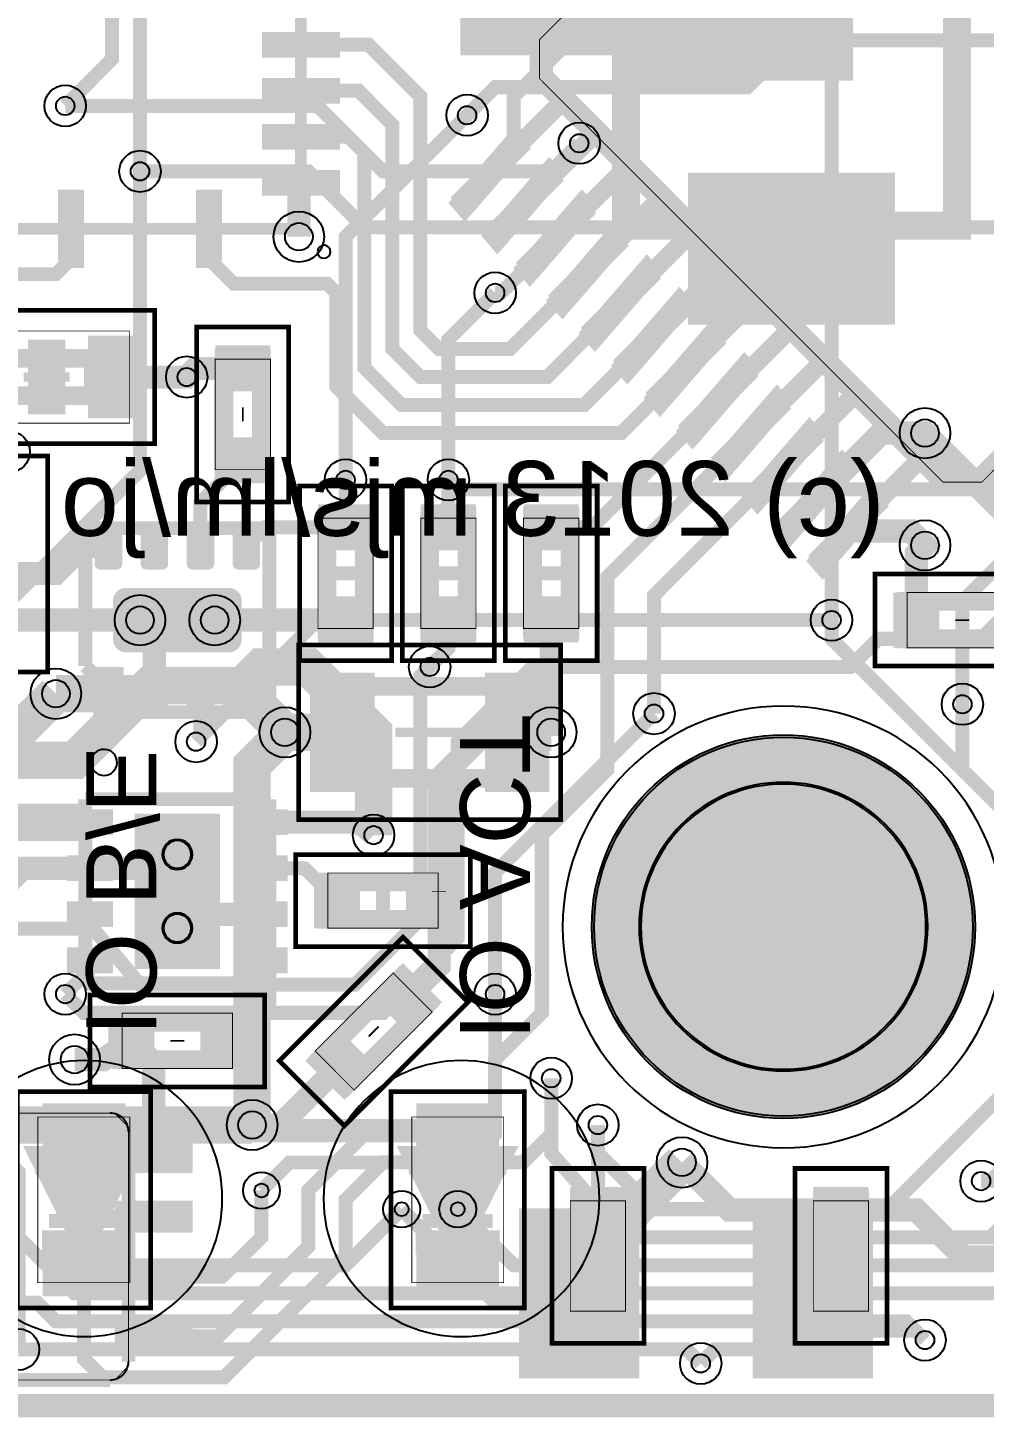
# Model space of a CAD drawing. Extents: x -347 to 2944, y -33 to 1648.
# Drawn here: x 464 to 873, y -5 to 589 of the extents above; entities that cross this region are included whole.
import ezdxf

# ---------------------------------------------------------------- set-up
doc = ezdxf.new("R2010")
doc.units = 9
for name, color, linetype, true_color in [('BoardOutline', 7, 'Continuous', 0xff00ff), ('BottomLayer', 7, 'Continuous', 0x0000ff), ('BottomPasteMaskLayer', 7, 'Continuous', 0x800000), ('BottomSilkLayer', 7, 'Continuous', 0x808000), ('BottomSolderMaskLayer', 7, 'Continuous', 0xaa00ff), ('Document', 7, 'Continuous', 0xffffff), ('Hole', 7, 'Continuous', 0x222222), ('Inner2', 7, 'Continuous', 0x008000), ('Inner3', 7, 'Continuous', 0x00ff00), ('Inner4', 7, 'Continuous', 0x000080), ('Multi-Layer', 7, 'Continuous', 0xc0c0c0), ('TopLayer', 7, 'Continuous', 0xff0000), ('TopPasteMaskLayer', 7, 'Continuous', 0x808080), ('TopSilkLayer', 7, 'Continuous', 0xffff00), ('TopSolderMaskLayer', 7, 'Continuous', 0x800080)]:
    doc.layers.add(name, color=color, linetype=linetype, true_color=true_color)
doc.styles.get("Standard").update_dxf_attribs({"font": 'arial.ttf'})

msp = doc.modelspace()

# ---------------------------------------------------------------- hatches: boundary and pattern name
at = {"layer": 'BottomLayer'}
for points in [[(720, 605.17), (720, 577.61), (649.13, 577.61), (649.13, 605.17)], [(834.16, 463.44), (747.55, 463.44), (747.55, 526.44), (834.16, 526.44)], [(470.28, 105.72), (470.28, 129.34), (505.72, 129.34), (505.72, 105.72)], [(630.28, 105.72), (630.28, 129.34), (665.72, 129.34), (665.72, 105.72)], [(675, 13), (675, 83), (725, 83), (725, 13)], [(775, 13), (775, 83), (825, 83), (825, 13)], [(470.28, 46.66), (470.28, 70.28), (505.72, 70.28), (505.72, 46.66)], [(630.28, 46.66), (630.28, 70.28), (665.72, 70.28), (665.72, 46.66)]]:
    msp.add_hatch(color=256, dxfattribs=at).paths.add_polyline_path(points)
at = {"layer": 'BottomPasteMaskLayer'}
for points in [[(834.16, 463.44), (747.55, 463.44), (747.55, 526.44), (834.16, 526.44)], [(675, 13), (675, 83), (725, 83), (725, 13)], [(775, 13), (775, 83), (825, 83), (825, 13)]]:
    msp.add_hatch(color=256, dxfattribs=at).paths.add_polyline_path(points)
at = {"layer": 'BottomSilkLayer'}
for points in [[(488, 79), (503, 97), (473, 97)], [(648, 79), (663, 97), (633, 97)]]:
    msp.add_hatch(color=256, dxfattribs=at).paths.add_polyline_path(points)
at = {"layer": 'BottomSolderMaskLayer'}
for points in [[(835.16, 462.44), (746.56, 462.44), (746.56, 527.44), (835.16, 527.44)], [(705.38, 204.85, 1), (869.42, 204.85, 1)], [(539.83, 247.57), (539.83, 223.92), (516.17, 223.92), (516.17, 247.57)], [(539.83, 216.08), (539.83, 192.43), (516.17, 192.43), (516.17, 216.08)], [(674.29, 11.6), (674.29, 84.4), (725.71, 84.4), (725.71, 11.6)], [(774.29, 11.6), (774.29, 84.4), (825.71, 84.4), (825.71, 11.6)]]:
    msp.add_hatch(color=256, dxfattribs=at).paths.add_polyline_path(points)
at = {"layer": 'Document'}
for points in [[(723.94, 665.21), (723.94, 566.79), (817.24, 566.79), (817.24, 665.21)], [(688.61, 559.3), (659.38, 530.06), (664.95, 524.5), (694.18, 553.73)], [(702.53, 545.38), (673.3, 516.15), (678.87, 510.58), (708.1, 539.81)], [(716.45, 531.46), (687.22, 502.23), (692.79, 496.66), (722.02, 525.89)], [(730.37, 517.54), (701.14, 488.31), (706.71, 482.74), (735.94, 511.97)], [(744.29, 503.62), (715.06, 474.39), (720.63, 468.82), (749.86, 498.05)], [(758.21, 489.7), (728.98, 460.47), (734.55, 454.9), (763.78, 484.13)], [(772.13, 475.78), (742.9, 446.55), (748.47, 440.98), (777.7, 470.21)], [(786.05, 461.86), (756.82, 432.63), (762.39, 427.06), (791.62, 456.29)], [(464, 424), (480, 424), (480, 456), (464, 456)], [(464.13, 428.19), (479.87, 428.19), (479.87, 451.81), (464.13, 451.81)], [(488, 428), (500, 428), (500, 452), (488, 452)], [(488, 428), (500, 428), (500, 452), (488, 452)], [(568, 440), (568, 452), (544, 452), (544, 440)], [(799.97, 447.94), (770.74, 418.71), (776.31, 413.14), (805.54, 442.37)], [(813.89, 434.02), (784.66, 404.79), (790.23, 399.22), (819.46, 428.45)], [(827.81, 420.1), (798.58, 390.87), (804.14, 385.3), (833.38, 414.53)], [(568, 396), (568, 408), (544, 408), (544, 396)], [(841.73, 406.18), (812.5, 376.95), (818.06, 371.38), (847.29, 400.61)], [(612, 372), (612, 384), (588, 384), (588, 372)], [(632, 384), (632, 372), (656, 372), (656, 384)], [(676, 384), (676, 372), (700, 372), (700, 384)], [(836, 324), (848, 324), (848, 348), (836, 348)], [(612, 328), (612, 340), (588, 340), (588, 328)], [(632, 340), (632, 328), (656, 328), (656, 340)], [(676, 340), (676, 328), (700, 328), (700, 340)], [(596.63, 264.33), (612.38, 264.33), (612.38, 311.67), (596.63, 311.67)], [(659.62, 264.33), (675.37, 264.33), (675.37, 311.67), (659.62, 311.67)], [(600, 228), (588, 228), (588, 204), (600, 204)], [(644, 228), (632, 228), (632, 204), (644, 204)], [(631.8, 162.83), (640.28, 171.31), (623.31, 188.28), (614.83, 179.8)], [(500, 144), (512, 144), (512, 168), (500, 168)], [(544, 144), (556, 144), (556, 168), (544, 168)], [(600.69, 131.72), (609.17, 140.2), (592.2, 157.17), (583.71, 148.69)], [(509.02, 111.31), (509.02, 101.46), (526.74, 101.46), (526.74, 111.31)], [(488, 70), (506, 106), (470, 106)], [(648, 70), (666, 106), (630, 106)], [(696, 92), (696, 80), (720, 80), (720, 92)], [(800, 92), (800, 80), (824, 80), (824, 92)], [(509.02, 85.72), (509.02, 75.87), (526.74, 75.87), (526.74, 85.72)], [(509.02, 60.13), (509.02, 50.28), (526.74, 50.28), (526.74, 60.13)], [(696, 48), (696, 36), (720, 36), (720, 48)], [(800, 48), (800, 36), (824, 36), (824, 48)], [(509.02, 34.54), (509.02, 24.69), (526.74, 24.69), (526.74, 34.54)]]:
    msp.add_hatch(color=256, dxfattribs=at).paths.add_polyline_path(points)
at = {"layer": 'Multi-Layer'}
for points in [[(706.38, 204.85, 1), (868.42, 204.85, 1)], [(538.83, 246.57), (538.83, 224.93), (517.17, 224.93), (517.17, 246.57)], [(538.83, 215.07), (538.83, 193.43), (517.17, 193.43), (517.17, 215.07)]]:
    msp.add_hatch(color=256, dxfattribs=at).paths.add_polyline_path(points)
at = {"layer": 'TopLayer'}
for points in [[(597.63, 587.67), (597.63, 576.64), (564.16, 576.64), (564.16, 587.67)], [(597.63, 567.98), (597.63, 556.96), (564.16, 556.96), (564.16, 567.98)], [(597.63, 548.3), (597.63, 537.27), (564.16, 537.27), (564.16, 548.3)], [(679.43, 537.86), (651.59, 510.02), (644.91, 516.7), (672.75, 544.54)], [(693.35, 523.94), (665.51, 496.1), (658.83, 502.78), (686.67, 530.62)], [(597.63, 528.61), (597.63, 517.59), (564.16, 517.59), (564.16, 528.61)], [(476.96, 520.15), (487.98, 520.15), (487.98, 486.68), (476.96, 486.68)], [(536.01, 520.15), (547.04, 520.15), (547.04, 486.68), (536.01, 486.68)], [(707.27, 510.02), (679.43, 482.18), (672.75, 488.86), (700.59, 516.7)], [(721.19, 496.1), (693.35, 468.26), (686.67, 474.94), (714.51, 502.78)], [(735.1, 482.18), (707.26, 454.34), (700.58, 461.02), (728.42, 488.86)], [(749.02, 468.26), (721.18, 440.42), (714.5, 447.1), (742.34, 474.94)], [(489.72, 457.72), (513.34, 457.72), (513.34, 422.28), (489.72, 422.28)], [(762.94, 454.34), (735.1, 426.5), (728.42, 433.18), (756.26, 461.02)], [(544.19, 433.84), (544.19, 453.53), (567.81, 453.53), (567.81, 433.84)], [(776.86, 440.43), (749.02, 412.59), (742.34, 419.27), (770.18, 447.11)], [(790.78, 426.51), (762.94, 398.67), (756.26, 405.35), (784.1, 433.19)], [(804.7, 412.59), (776.86, 384.75), (770.18, 391.43), (798.02, 419.27)], [(544.19, 394.47), (544.19, 414.16), (567.81, 414.16), (567.81, 394.47)], [(818.62, 398.67), (790.78, 370.83), (784.1, 377.51), (811.94, 405.35)], [(832.54, 384.75), (804.7, 356.91), (798.02, 363.59), (825.86, 391.43)], [(588.19, 365.84), (588.19, 385.53), (611.81, 385.53), (611.81, 365.84)], [(655.81, 385.53), (655.81, 365.84), (632.19, 365.84), (632.19, 385.53)], [(699.81, 385.53), (699.81, 365.84), (676.19, 365.84), (676.19, 385.53)], [(494.93, 357.65), (494.64, 357.67), (494.36, 357.72), (494.09, 357.81), (493.83, 357.92), (493.59, 358.07), (493.36, 358.25), (493.16, 358.45), (492.98, 358.67), (492.84, 358.92), (492.72, 359.18), (492.63, 359.45), (492.58, 359.73), (492.57, 360.02), (492.57, 374.98), (492.58, 375.26), (492.63, 375.54), (492.72, 375.81), (492.84, 376.07), (492.98, 376.32), (493.16, 376.54), (493.36, 376.74), (493.59, 376.92), (493.83, 377.07), (494.09, 377.18), (494.36, 377.27), (494.64, 377.32), (494.93, 377.34), (502.01, 377.34), (502.3, 377.32), (502.58, 377.27), (502.85, 377.18), (503.11, 377.07), (503.36, 376.92), (503.58, 376.74), (503.78, 376.54), (503.96, 376.32), (504.11, 376.07), (504.22, 375.81), (504.31, 375.54), (504.36, 375.26), (504.38, 374.98), (504.38, 360.02), (504.36, 359.73), (504.31, 359.45), (504.22, 359.18), (504.11, 358.92), (503.96, 358.67), (503.78, 358.45), (503.58, 358.25), (503.36, 358.07), (503.11, 357.92), (502.85, 357.81), (502.58, 357.72), (502.3, 357.67), (502.01, 357.65)], [(514.61, 357.65), (514.33, 357.67), (514.05, 357.72), (513.78, 357.81), (513.52, 357.92), (513.27, 358.07), (513.05, 358.25), (512.85, 358.45), (512.67, 358.67), (512.52, 358.92), (512.4, 359.18), (512.32, 359.45), (512.27, 359.73), (512.25, 360.02), (512.25, 374.98), (512.27, 375.26), (512.32, 375.54), (512.4, 375.81), (512.52, 376.07), (512.67, 376.32), (512.85, 376.54), (513.05, 376.74), (513.27, 376.92), (513.52, 377.07), (513.78, 377.18), (514.05, 377.27), (514.33, 377.32), (514.61, 377.34), (521.7, 377.34), (521.98, 377.32), (522.27, 377.27), (522.54, 377.18), (522.8, 377.07), (523.04, 376.92), (523.27, 376.74), (523.47, 376.54), (523.64, 376.32), (523.79, 376.07), (523.91, 375.81), (523.99, 375.54), (524.04, 375.26), (524.06, 374.98), (524.06, 360.02), (524.04, 359.73), (523.99, 359.45), (523.91, 359.18), (523.79, 358.92), (523.64, 358.67), (523.47, 358.45), (523.27, 358.25), (523.04, 358.07), (522.8, 357.92), (522.54, 357.81), (522.27, 357.72), (521.98, 357.67), (521.7, 357.65)], [(534.3, 357.65), (534.01, 357.67), (533.73, 357.72), (533.46, 357.81), (533.2, 357.92), (532.96, 358.07), (532.73, 358.25), (532.53, 358.45), (532.35, 358.67), (532.21, 358.92), (532.09, 359.18), (532, 359.45), (531.95, 359.73), (531.94, 360.02), (531.94, 374.98), (531.95, 375.26), (532, 375.54), (532.09, 375.81), (532.21, 376.07), (532.35, 376.32), (532.53, 376.54), (532.73, 376.74), (532.96, 376.92), (533.2, 377.07), (533.46, 377.18), (533.73, 377.27), (534.01, 377.32), (534.3, 377.34), (541.38, 377.34), (541.67, 377.32), (541.95, 377.27), (542.22, 377.18), (542.48, 377.07), (542.73, 376.92), (542.95, 376.74), (543.15, 376.54), (543.33, 376.32), (543.48, 376.07), (543.59, 375.81), (543.68, 375.54), (543.73, 375.26), (543.75, 374.98), (543.75, 360.02), (543.73, 359.73), (543.68, 359.45), (543.59, 359.18), (543.48, 358.92), (543.33, 358.67), (543.15, 358.45), (542.95, 358.25), (542.73, 358.07), (542.48, 357.92), (542.22, 357.81), (541.95, 357.72), (541.67, 357.67), (541.38, 357.65)], [(553.98, 357.65), (553.7, 357.67), (553.42, 357.72), (553.15, 357.81), (552.89, 357.92), (552.64, 358.07), (552.42, 358.25), (552.22, 358.45), (552.04, 358.67), (551.89, 358.92), (551.77, 359.18), (551.69, 359.45), (551.64, 359.73), (551.62, 360.02), (551.62, 374.98), (551.64, 375.26), (551.69, 375.54), (551.77, 375.81), (551.89, 376.07), (552.04, 376.32), (552.22, 376.54), (552.42, 376.74), (552.64, 376.92), (552.89, 377.07), (553.15, 377.18), (553.42, 377.27), (553.7, 377.32), (553.98, 377.34), (561.07, 377.34), (561.35, 377.32), (561.64, 377.27), (561.91, 377.18), (562.17, 377.07), (562.41, 376.92), (562.64, 376.74), (562.84, 376.54), (563.01, 376.32), (563.16, 376.07), (563.28, 375.81), (563.36, 375.54), (563.41, 375.26), (563.43, 374.98), (563.43, 360.02), (563.41, 359.73), (563.36, 359.45), (563.28, 359.18), (563.16, 358.92), (563.01, 358.67), (562.84, 358.45), (562.64, 358.25), (562.41, 358.07), (562.17, 357.92), (561.91, 357.81), (561.64, 357.72), (561.35, 357.67), (561.07, 357.65)], [(505.95, 322.22), (505.29, 322.26), (504.63, 322.38), (504, 322.58), (503.39, 322.85), (502.82, 323.2), (502.3, 323.61), (501.83, 324.08), (501.42, 324.6), (501.07, 325.17), (500.8, 325.78), (500.6, 326.41), (500.48, 327.07), (500.44, 327.73), (500.44, 344.27), (500.48, 344.93), (500.6, 345.59), (500.8, 346.22), (501.07, 346.83), (501.42, 347.4), (501.83, 347.92), (502.3, 348.39), (502.82, 348.8), (503.39, 349.15), (504, 349.42), (504.63, 349.62), (505.29, 349.74), (505.95, 349.78), (550.05, 349.78), (550.71, 349.74), (551.37, 349.62), (552, 349.42), (552.61, 349.15), (553.18, 348.8), (553.7, 348.39), (554.17, 347.92), (554.58, 347.4), (554.93, 346.83), (555.2, 346.22), (555.4, 345.59), (555.52, 344.93), (555.56, 344.27), (555.56, 327.73), (555.52, 327.07), (555.4, 326.41), (555.2, 325.78), (554.93, 325.17), (554.58, 324.6), (554.17, 324.08), (553.7, 323.61), (553.18, 323.2), (552.61, 322.85), (552, 322.58), (551.37, 322.38), (550.71, 322.26), (550.05, 322.22)], [(588.19, 326.47), (588.19, 346.16), (611.81, 346.16), (611.81, 326.47)], [(655.81, 346.16), (655.81, 326.47), (632.19, 326.47), (632.19, 346.16)], [(699.81, 346.16), (699.81, 326.47), (676.19, 326.47), (676.19, 346.16)], [(834.47, 347.81), (854.16, 347.81), (854.16, 324.19), (834.47, 324.19)], [(492.57, 294.66), (492.57, 314.34), (504.38, 314.34), (504.38, 294.66)], [(514.61, 294.66), (514.33, 294.68), (514.05, 294.73), (513.78, 294.81), (513.52, 294.93), (513.27, 295.08), (513.05, 295.25), (512.85, 295.46), (512.67, 295.68), (512.52, 295.93), (512.4, 296.19), (512.32, 296.46), (512.27, 296.74), (512.25, 297.02), (512.25, 311.98), (512.27, 312.27), (512.32, 312.55), (512.4, 312.82), (512.52, 313.08), (512.67, 313.33), (512.85, 313.55), (513.05, 313.75), (513.27, 313.93), (513.52, 314.08), (513.78, 314.19), (514.05, 314.28), (514.33, 314.33), (514.61, 314.35), (521.7, 314.35), (521.98, 314.33), (522.27, 314.28), (522.54, 314.19), (522.8, 314.08), (523.04, 313.93), (523.27, 313.75), (523.47, 313.55), (523.64, 313.33), (523.79, 313.08), (523.91, 312.82), (523.99, 312.55), (524.04, 312.27), (524.06, 311.98), (524.06, 297.02), (524.04, 296.74), (523.99, 296.46), (523.91, 296.19), (523.79, 295.93), (523.64, 295.68), (523.47, 295.46), (523.27, 295.25), (523.04, 295.08), (522.8, 294.93), (522.54, 294.81), (522.27, 294.73), (521.98, 294.68), (521.7, 294.66)], [(534.3, 294.66), (534.01, 294.68), (533.73, 294.73), (533.46, 294.81), (533.2, 294.93), (532.96, 295.08), (532.73, 295.25), (532.53, 295.46), (532.35, 295.68), (532.21, 295.93), (532.09, 296.19), (532, 296.46), (531.95, 296.74), (531.94, 297.02), (531.94, 311.98), (531.95, 312.27), (532, 312.55), (532.09, 312.82), (532.21, 313.08), (532.35, 313.33), (532.53, 313.55), (532.73, 313.75), (532.96, 313.93), (533.2, 314.08), (533.46, 314.19), (533.73, 314.28), (534.01, 314.33), (534.3, 314.35), (541.38, 314.35), (541.67, 314.33), (541.95, 314.28), (542.22, 314.19), (542.48, 314.08), (542.73, 313.93), (542.95, 313.75), (543.15, 313.55), (543.33, 313.33), (543.48, 313.08), (543.59, 312.82), (543.68, 312.55), (543.73, 312.27), (543.75, 311.98), (543.75, 297.02), (543.73, 296.74), (543.68, 296.46), (543.59, 296.19), (543.48, 295.93), (543.33, 295.68), (543.15, 295.46), (542.95, 295.25), (542.73, 295.08), (542.48, 294.93), (542.22, 294.81), (541.95, 294.73), (541.67, 294.68), (541.38, 294.66)], [(553.98, 294.66), (553.7, 294.68), (553.42, 294.73), (553.15, 294.81), (552.89, 294.93), (552.64, 295.08), (552.42, 295.25), (552.22, 295.46), (552.04, 295.68), (551.89, 295.93), (551.77, 296.19), (551.69, 296.46), (551.64, 296.74), (551.62, 297.02), (551.62, 311.98), (551.64, 312.27), (551.69, 312.55), (551.77, 312.82), (551.89, 313.08), (552.04, 313.33), (552.22, 313.55), (552.42, 313.75), (552.64, 313.93), (552.89, 314.08), (553.15, 314.19), (553.42, 314.28), (553.7, 314.33), (553.98, 314.35), (561.07, 314.35), (561.35, 314.33), (561.64, 314.28), (561.91, 314.19), (562.17, 314.08), (562.41, 313.93), (562.64, 313.75), (562.84, 313.55), (563.01, 313.33), (563.16, 313.08), (563.28, 312.82), (563.36, 312.55), (563.41, 312.27), (563.43, 311.98), (563.43, 297.02), (563.41, 296.74), (563.36, 296.46), (563.28, 296.19), (563.16, 295.93), (563.01, 295.68), (562.84, 295.46), (562.64, 295.25), (562.41, 295.08), (562.17, 294.93), (561.91, 294.81), (561.64, 294.73), (561.35, 294.68), (561.07, 294.66)], [(584.82, 313.59), (612.38, 313.59), (612.38, 262.41), (584.82, 262.41)], [(659.62, 313.59), (687.18, 313.59), (687.18, 262.41), (659.62, 262.41)], [(500.44, 255.04), (500.44, 244.02), (480.75, 244.02), (480.75, 255.04)], [(545.72, 251.5), (545.72, 188.5), (510.29, 188.5), (510.29, 251.5)], [(575.24, 255.04), (575.24, 244.02), (555.56, 244.02), (555.56, 255.04)], [(500.44, 235.35), (500.44, 224.33), (480.75, 224.33), (480.75, 235.35)], [(575.24, 235.35), (575.24, 224.33), (555.56, 224.33), (555.56, 235.35)], [(606.16, 204.19), (586.47, 204.19), (586.47, 227.81), (606.16, 227.81)], [(645.53, 204.19), (625.84, 204.19), (625.84, 227.81), (645.53, 227.81)], [(500.44, 215.67), (500.44, 204.65), (480.75, 204.65), (480.75, 215.67)], [(575.24, 215.67), (575.24, 204.65), (555.56, 204.65), (555.56, 215.67)], [(500.44, 195.98), (500.44, 184.96), (480.75, 184.96), (480.75, 195.98)], [(575.24, 195.98), (575.24, 184.96), (555.56, 184.96), (555.56, 195.98)], [(610.61, 175.31), (624.53, 189.23), (641.23, 172.53), (627.31, 158.61)], [(498.47, 167.81), (518.16, 167.81), (518.16, 144.19), (498.47, 144.19)], [(537.84, 167.81), (557.53, 167.81), (557.53, 144.19), (537.84, 144.19)], [(582.77, 147.47), (596.69, 161.39), (613.39, 144.69), (599.47, 130.77)], [(534.61, 113.28), (534.61, 99.5), (501.15, 99.5), (501.15, 113.28)], [(719.81, 93.53), (719.81, 73.84), (696.19, 73.84), (696.19, 93.53)], [(823.81, 93.53), (823.81, 73.84), (800.19, 73.84), (800.19, 93.53)], [(534.61, 87.68), (534.61, 73.91), (501.15, 73.91), (501.15, 87.68)], [(534.61, 62.09), (534.61, 48.31), (501.15, 48.31), (501.15, 62.09)], [(719.81, 54.16), (719.81, 34.47), (696.19, 34.47), (696.19, 54.16)], [(823.81, 54.16), (823.81, 34.47), (800.19, 34.47), (800.19, 54.16)], [(534.61, 36.5), (534.61, 22.72), (501.15, 22.72), (501.15, 36.5)]]:
    msp.add_hatch(color=256, dxfattribs=at).paths.add_polyline_path(points)
at = {"layer": 'TopPasteMaskLayer'}
for points in [[(679.43, 537.86), (651.59, 510.02), (644.91, 516.7), (672.75, 544.54)], [(693.35, 523.94), (665.51, 496.1), (658.83, 502.78), (686.67, 530.62)], [(707.27, 510.02), (679.43, 482.18), (672.75, 488.86), (700.59, 516.7)], [(721.19, 496.1), (693.35, 468.26), (686.67, 474.94), (714.51, 502.78)], [(735.1, 482.18), (707.26, 454.34), (700.58, 461.02), (728.42, 488.86)], [(749.02, 468.26), (721.18, 440.42), (714.5, 447.1), (742.34, 474.94)], [(762.94, 454.34), (735.1, 426.5), (728.42, 433.18), (756.26, 461.02)], [(776.86, 440.43), (749.02, 412.59), (742.34, 419.27), (770.18, 447.11)], [(790.78, 426.51), (762.94, 398.67), (756.26, 405.35), (784.1, 433.19)], [(804.7, 412.59), (776.86, 384.75), (770.18, 391.43), (798.02, 419.27)], [(818.62, 398.67), (790.78, 370.83), (784.1, 377.51), (811.94, 405.35)], [(832.54, 384.75), (804.7, 356.91), (798.02, 363.59), (825.86, 391.43)], [(492.57, 294.66), (492.57, 314.34), (504.38, 314.34), (504.38, 294.66)], [(545.72, 251.5), (545.72, 188.5), (510.29, 188.5), (510.29, 251.5)]]:
    msp.add_hatch(color=256, dxfattribs=at).paths.add_polyline_path(points)
at = {"layer": 'TopSilkLayer'}
for points in [[(611.81, 353), (611.81, 359), (588.19, 359), (588.19, 353)], [(632.19, 359), (632.19, 353), (655.81, 353), (655.81, 359)], [(676.19, 359), (676.19, 353), (699.81, 353), (699.81, 359)], [(619, 227.81), (613, 227.81), (613, 204.19), (619, 204.19)], [(696.19, 67), (696.19, 61), (719.81, 61), (719.81, 67)], [(800.19, 67), (800.19, 61), (823.81, 61), (823.81, 67)]]:
    msp.add_hatch(color=256, dxfattribs=at).paths.add_polyline_path(points)
at = {"layer": 'TopSolderMaskLayer'}
for points in [[(680.31, 540.1), (651.05, 506.37), (644.03, 514.46), (673.29, 548.19)], [(694.23, 526.18), (664.97, 492.45), (657.95, 500.54), (687.21, 534.27)], [(708.15, 512.26), (678.89, 478.53), (671.87, 486.62), (701.13, 520.35)], [(722.07, 498.34), (692.81, 464.61), (685.79, 472.7), (715.05, 506.43)], [(735.98, 484.42), (706.72, 450.69), (699.7, 458.78), (728.96, 492.51)], [(749.9, 470.5), (720.64, 436.77), (713.62, 444.86), (742.88, 478.59)], [(763.82, 456.58), (734.56, 422.85), (727.54, 430.94), (756.8, 464.67)], [(777.74, 442.67), (748.48, 408.94), (741.46, 417.03), (770.72, 450.76)], [(791.66, 428.75), (762.4, 395.02), (755.38, 403.11), (784.64, 436.84)], [(805.58, 414.83), (776.32, 381.1), (769.3, 389.19), (798.56, 422.92)], [(819.5, 400.91), (790.24, 367.18), (783.22, 375.27), (812.48, 409)], [(833.42, 386.99), (804.16, 353.26), (797.14, 361.35), (826.4, 395.08)], [(491.96, 292.99), (491.96, 316.01), (504.98, 316.01), (504.98, 292.99)], [(705.38, 204.85, 1), (869.42, 204.85, 1)], [(546.28, 253.27), (546.28, 186.73), (509.72, 186.73), (509.72, 253.27)], [(539.83, 247.57), (539.83, 223.92), (516.17, 223.92), (516.17, 247.57)], [(539.83, 216.08), (539.83, 192.43), (516.17, 192.43), (516.17, 216.08)]]:
    msp.add_hatch(color=256, dxfattribs=at).paths.add_polyline_path(points)

# ---------------------------------------------------------------- linework, layer by layer
at = {"layer": 'BoardOutline', "const_width": 10}
msp.add_lwpolyline([(933.07, 0), (27.56, 0)], dxfattribs=at)
at = {"layer": 'BottomLayer'}
for points, const_width in [([(684.57, 591.39), (731.39, 591.39), (744, 604), (744, 636)], 16), ([(920, 452), (920, 400), (864, 344), (864, 300)], 6), ([(960, 236), (900, 236), (808, 328), (808, 336)], 6), ([(574.03, 288), (554.03, 308), (516, 308), (512.5, 304.5), (476, 304.5)], 16), ([(328, 117.53), (346.47, 136), (412, 136), (430.47, 117.53), (488, 117.53), (557.53, 117.53), (560, 120), (562.47, 117.53), (648, 117.53), (646.47, 117.53)], 10), ([(700, 60), (744, 104)], 16), ([(900, 48), (900, 84), (888, 96), (872, 96)], 6), ([(624, 84), (600, 60), (489.53, 60), (488, 58.47)], 6), ([(648, 84), (648, 58.47)], 6), ([(700, 48), (700, 60)], 10), ([(752, 18), (758, 24), (776, 24), (800, 48)], 6)]:
    msp.add_lwpolyline(points, dxfattribs=dict(at, const_width=const_width))
at = {"layer": 'BottomSilkLayer'}
for points, const_width in [([(861.73, 727.22), (861.73, 504.78), (720, 504.78), (720, 727.22), (861.73, 727.22)], 12), ([(488, 79), (503, 97), (473, 97), (488, 79)], 6), ([(648, 79), (663, 97), (633, 97), (648, 79)], 6)]:
    msp.add_lwpolyline(points, close=True, dxfattribs=dict(at, const_width=const_width))
at = {"layer": 'BottomSilkLayer', "const_width": 6}
for points in [[(503, 79), (473, 79)], [(663, 79), (633, 79)]]:
    msp.add_lwpolyline(points, dxfattribs=at)
at = {"layer": 'BottomSilkLayer'}
for centre, radius, start, end in [((787.4, 204.74), 94.49, 0.06973, 359.93027), ((488.19, 88.51), 59.05, 0.06792, 359.93208), ((649.61, 88.51), 59.05, 0.06792, 359.93208)]:
    msp.add_arc(centre, radius, start, end, dxfattribs=at)
at = {"layer": 'BottomSolderMaskLayer'}
for points in [[(787.4, 266.62), (787.39, 266.62)], [(521.54, 235.76), (521.54, 235.74)], [(534.46, 235.76), (534.46, 235.74)], [(521.54, 204.26), (521.54, 204.24)], [(534.46, 204.26), (534.46, 204.24)], [(787.4, 143.08), (787.39, 143.08)]]:
    msp.add_lwpolyline(points, close=True, dxfattribs=at)
msp.add_circle((787.4, 204.85), 82.03, dxfattribs=at)
for centre, radius, start, end in [((787.39, 204.85), 61.77, 90, 270), ((787.4, 204.85), 61.77, 270, 90), ((528, 235.74), 6.46, 360, 540), ((528, 235.76), 6.46, 540, 360), ((528, 204.24), 6.46, 360, 540), ((528, 204.26), 6.46, 540, 360)]:
    msp.add_arc(centre, radius, start, end, dxfattribs=at)
at = {"layer": 'Document'}
for points, const_width in [([(1044.95, 584.35), (1044.95, 567.65), (872.35, 395.05), (855.65, 395.05), (683.05, 567.65), (683.05, 584.35), (855.65, 756.95), (872.35, 756.95), (1044.95, 584.35)], 0.39), ([(425.74, 468.54), (518.26, 468.54), (518.26, 411.46), (425.74, 411.46), (425.74, 468.54)], 2), ([(436.57, 459.68), (507.43, 459.68), (507.43, 420.31), (436.57, 420.31), (436.57, 459.68)], 0.39), ([(536.31, 386.6), (536.31, 461.4), (575.68, 461.4), (575.68, 386.6), (536.31, 386.6)], 2), ([(544.19, 400.38), (544.19, 447.62), (567.81, 447.62), (567.81, 400.38), (544.19, 400.38)], 0.39), ([(472.54, 406.26), (472.54, 313.74), (415.46, 313.74), (415.46, 406.26), (472.54, 406.26)], 2), ([(580.31, 318.6), (580.31, 393.4), (619.68, 393.4), (619.68, 318.6), (580.31, 318.6)], 2), ([(663.68, 393.4), (663.68, 318.6), (624.31, 318.6), (624.31, 393.4), (663.68, 393.4)], 2), ([(707.68, 393.4), (707.68, 318.6), (668.31, 318.6), (668.31, 393.4), (707.68, 393.4)], 2), ([(588.19, 332.38), (588.19, 379.62), (611.81, 379.62), (611.81, 332.38), (588.19, 332.38)], 0.39), ([(655.81, 379.62), (655.81, 332.38), (632.19, 332.38), (632.19, 379.62), (655.81, 379.62)], 0.39), ([(699.81, 379.62), (699.81, 332.38), (676.19, 332.38), (676.19, 379.62), (699.81, 379.62)], 0.39), ([(826.6, 355.68), (901.4, 355.68), (901.4, 316.31), (826.6, 316.31), (826.6, 355.68)], 2), ([(840.38, 347.81), (887.62, 347.81), (887.62, 324.19), (840.38, 324.19), (840.38, 347.81)], 0.39), ([(579.9, 325.4), (692.1, 325.4), (692.1, 250.6), (579.9, 250.6), (579.9, 325.4)], 2), ([(653.4, 196.31), (578.6, 196.31), (578.6, 235.68), (653.4, 235.68), (653.4, 196.31)], 2), ([(639.62, 204.19), (592.38, 204.19), (592.38, 227.81), (639.62, 227.81), (639.62, 204.19)], 0.39), ([(571.63, 147.47), (624.53, 200.37), (652.37, 172.53), (599.47, 119.63), (571.63, 147.47)], 2), ([(586.94, 151.65), (620.35, 185.05), (637.05, 168.35), (603.65, 134.94), (586.94, 151.65)], 0.39), ([(490.6, 175.68), (565.4, 175.68), (565.4, 136.31), (490.6, 136.31), (490.6, 175.68)], 2), ([(504.38, 167.81), (551.62, 167.81), (551.62, 144.19), (504.38, 144.19), (504.38, 167.81)], 0.39), ([(516.54, 41.74), (516.54, 134.26), (459.46, 134.26), (459.46, 41.74), (516.54, 41.74)], 2), ([(676.54, 41.74), (676.54, 134.26), (619.46, 134.26), (619.46, 41.74), (676.54, 41.74)], 2), ([(501.15, 125.09), (507.05, 119.18), (507.05, 16.82), (501.15, 10.91), (394.85, 10.91), (388.94, 16.82), (388.94, 119.18), (394.85, 125.09), (501.15, 125.09)], 0.39), ([(507.68, 52.57), (507.68, 123.43), (468.31, 123.43), (468.31, 52.57), (507.68, 52.57)], 0.39), ([(667.68, 52.57), (667.68, 123.43), (628.31, 123.43), (628.31, 52.57), (667.68, 52.57)], 0.39), ([(488, 70), (506, 106), (470, 106), (488, 70)], 10), ([(648, 70), (666, 106), (630, 106), (648, 70)], 10), ([(727.68, 101.4), (727.68, 26.6), (688.31, 26.6), (688.31, 101.4), (727.68, 101.4)], 2), ([(831.68, 101.4), (831.68, 26.6), (792.31, 26.6), (792.31, 101.4), (831.68, 101.4)], 2), ([(719.81, 87.62), (719.81, 40.38), (696.19, 40.38), (696.19, 87.62), (719.81, 87.62)], 0.39), ([(823.81, 87.62), (823.81, 40.38), (800.19, 40.38), (800.19, 87.62), (823.81, 87.62)], 0.39)]:
    msp.add_lwpolyline(points, close=True, dxfattribs=dict(at, const_width=const_width))
for points, const_width in [([(452, 448), (492, 448)], 8), ([(548, 404), (548, 444)], 8), ([(564, 404), (564, 444)], 8), ([(452, 432), (492, 432)], 8), ([(488.63, 375.37), (567.37, 375.37)], 5.91), ([(592, 336), (592, 376)], 8), ([(608, 336), (608, 376)], 8), ([(636, 376), (636, 336)], 8), ([(652, 376), (652, 336)], 8), ([(680, 376), (680, 336)], 8), ([(696, 376), (696, 336)], 8), ([(844, 344), (884, 344)], 8), ([(844, 328), (884, 328)], 8), ([(567.37, 296.63), (508.31, 296.63), (488.63, 316.31)], 5.91), ([(612.38, 307.68), (659.62, 307.68)], 8), ([(612.38, 268.31), (659.62, 268.31)], 8), ([(488.63, 259.37), (488.63, 180.63)], 5.91), ([(567.37, 259.37), (567.37, 180.63)], 5.91), ([(636, 224), (596, 224)], 8), ([(636, 208), (596, 208)], 8), ([(592.2, 151.51), (620.48, 179.8)], 8), ([(603.51, 140.2), (631.8, 168.48)], 8), ([(508, 164), (548, 164)], 8), ([(508, 148), (548, 148)], 8), ([(396.82, 125.09), (499.18, 125.09)], 5.91), ([(507.05, 117.21), (507.05, 18.79)], 5.91), ([(700, 84), (700, 44)], 8), ([(716, 84), (716, 44)], 8), ([(804, 84), (804, 44)], 8), ([(820, 84), (820, 44)], 8), ([(506, 70), (470, 70)], 10), ([(666, 70), (630, 70)], 10), ([(499.18, 10.91), (400.76, 10.91)], 5.91)]:
    msp.add_lwpolyline(points, dxfattribs=dict(at, const_width=const_width))
for centre, radius, start, end in [((787.4, 204.74), 94.49, 0.06973, 359.93027), ((499.18, 117.22), 7.87, 359.9272, 90), ((499.18, 18.78), 7.87, 270, 0.0728)]:
    msp.add_arc(centre, radius, start, end, dxfattribs=at)
at = {"layer": 'Hole'}
for centre, radius in [((480, 556), 3.94), ((652, 552), 3.94), ((700, 540), 3.94), ((512, 528), 3.94), ((580, 500), 5.91), ((664, 476), 3.94), ((532, 440), 3.94), ((848, 416), 5.91), ((600, 396), 3.94), ((644, 396), 3.94), ((848, 368), 5.91), ((512, 336), 5.91), ((544, 336), 5.91), ((808, 336), 3.94), ((636, 316), 3.94), ((476, 304.5), 5.91), ((864, 300), 3.94), ((732, 296), 3.94), ((574.03, 288), 5.91), ((688, 288), 5.91), ((536, 284), 3.94), ((612, 244), 3.94), ((480, 176), 3.94), ((664, 176), 3.94), ((484, 148), 5.91), ((688, 140), 3.94), ((560, 120), 5.91), ((708, 120), 3.94), ((744, 104), 5.91), ((872, 96), 3.94), ((564, 92), 2.95), ((624, 84), 2.95), ((648, 84), 2.95), ((848, 28), 3.94), ((752, 18), 3.94)]:
    msp.add_circle(centre, radius, dxfattribs=at)
at = {"layer": 'Inner2'}
for points, const_width in [([(652, 552), (664, 564), (772, 564), (864, 656)], 6), ([(480, 176), (488, 168), (616, 168), (648, 200), (648, 284), (680, 316), (816, 316), (828, 328), (872, 328), (1012, 468), (1012, 532), (1008, 536), (1008, 568), (1020, 580)], 6), ([(700, 540), (688, 528), (616, 528), (588, 556), (480, 556)], 6), ([(688, 140), (688, 108), (720, 72), (876, 72), (904, 100), (904, 336), (1028, 460), (1028, 544)], 6), ([(972, 481.92), (949.92, 504), (608, 504), (584, 528), (512, 528)], 6), ([(992, 516), (992, 468), (916, 392), (648, 392), (644, 396)], 6), ([(536, 284), (588, 336), (808, 336)], 6), ([(392, 204), (492, 204), (512, 180), (604, 180), (632, 208), (632, 312), (636, 316)], 6), ([(664, 176), (664, 228), (732, 296)], 6), ([(956, 260), (940, 260), (916, 236), (916, 88), (888, 60), (672, 60), (648, 84)], 6), ([(664, 176), (664, 116), (652, 104), (576, 104), (564, 92)], 5.91), ([(884, 136), (832, 84), (732, 84), (708, 108), (708, 120)], 6), ([(984, 132), (984, 124), (908, 48), (484, 48), (440, 92)], 6), ([(424, 44), (468, 44), (476, 36), (840, 36), (848, 28)], 6), ([(460, 24), (746, 24), (752, 18)], 6)]:
    msp.add_lwpolyline(points, dxfattribs=dict(at, const_width=const_width))
at = {"layer": 'Inner3'}
for points, const_width in [([(620, 1068), (512, 960), (512, 528), (512, 400), (448, 336), (448, 112), (460, 100), (460, 24)], 6), ([(872, 96), (876, 96), (916, 136), (916, 424), (900, 440), (900, 464), (916, 480), (948, 480), (948, 908)], 6), ([(480, 556), (500, 576), (500, 736), (484, 752)], 6), ([(808, 336), (808, 616), (768, 656)], 6), ([(600, 396), (600, 500), (652, 552)], 6), ([(644, 396), (644, 456), (664, 476)], 6), ([(574.03, 288), (560, 273.97), (560, 120)], 16)]:
    msp.add_lwpolyline(points, dxfattribs=dict(at, const_width=const_width))
at = {"layer": 'Inner4', "const_width": 16}
for points in [[(376, 264), (388, 276), (484, 276), (516, 308), (556, 308), (564, 316), (584, 316), (612, 288), (612, 244)], [(148, 45), (199, 96), (296, 96), (336, 136), (416, 136), (432, 120), (560, 120)]]:
    msp.add_lwpolyline(points, dxfattribs=at)
at = {"layer": 'Multi-Layer'}
for points in [[(787.4, 265.87), (787.39, 265.87)], [(522.09, 235.76), (522.09, 235.75)], [(533.91, 235.76), (533.91, 235.75)], [(522.09, 204.25), (522.09, 204.24)], [(533.91, 204.25), (533.91, 204.24)], [(787.4, 143.83), (787.39, 143.83)]]:
    msp.add_lwpolyline(points, close=True, dxfattribs=at)
for centre, radius in [((480, 556), 8.86), ((652, 552), 8.86), ((700, 540), 8.86), ((512, 528), 8.86), ((580, 500), 10.82), ((664, 476), 8.86), ((532, 440), 8.86), ((848, 416), 10.82), ((456, 408), 8.86), ((600, 396), 8.86), ((644, 396), 8.86), ((848, 368), 10.82), ((512, 336), 10.82), ((544, 336), 10.82), ((808, 336), 8.86), ((636, 316), 8.86), ((476, 304.5), 10.82), ((732, 296), 8.86), ((864, 300), 8.86), ((574.03, 288), 10.82), ((688, 288), 10.82), ((536, 284), 8.86), ((787.4, 204.85), 81.02), ((612, 244), 8.86), ((480, 176), 8.86), ((664, 176), 8.86), ((484, 148), 10.82), ((688, 140), 8.86), ((560, 120), 10.82), ((708, 120), 8.86), ((744, 104), 10.82), ((872, 96), 8.86), ((564, 92), 7.88), ((624, 84), 7.88), ((648, 84), 7.88), ((848, 28), 8.86), ((460, 24), 8.86), ((752, 18), 8.86)]:
    msp.add_circle(centre, radius, dxfattribs=at)
for centre, radius, start, end in [((787.39, 204.85), 61.02, 90, 270), ((787.4, 204.85), 61.02, 270, 90), ((528, 235.75), 5.91, 360, 540), ((528, 235.76), 5.91, 540, 360), ((528, 204.24), 5.91, 360, 540), ((528, 204.25), 5.91, 540, 360)]:
    msp.add_arc(centre, radius, start, end, dxfattribs=at)
at = {"layer": 'TopLayer'}
for points, const_width in [([(662.17, 527.28), (672, 537.11), (672, 560), (696, 584), (888, 584), (968, 664)], 6), ([(580.9, 582.16), (609.84, 582.16), (632, 560), (632, 460), (640, 452), (670.4, 452), (703.93, 485.52)], 6), ([(580.9, 562.47), (605.53, 562.47), (620, 548), (620, 452), (632, 440), (686.24, 440), (717.84, 471.6)], 6), ([(580.9, 542.79), (601.21, 542.79), (608, 536), (608, 444), (624, 428), (702.08, 428), (731.76, 457.68)], 6), ([(676.09, 513.36), (700, 537.27), (700, 540)], 6), ([(580, 500), (580, 522.2), (580.9, 523.1)], 10), ([(482.47, 503.42), (482.47, 490.47)], 6), ([(541.53, 503.42), (541.53, 490.47), (552, 480), (592, 480), (596, 476), (596, 436), (616, 416), (717.92, 416), (745.68, 443.76)], 6), ([(664, 476), (666.56, 476), (690.01, 499.44)], 6), ([(482.47, 490.47), (476, 484), (424, 484), (404, 464), (404, 424), (396, 416), (371.68, 416)], 5.91), ([(501.53, 440), (532, 440), (535.68, 443.68), (556, 443.68)], 9.84), ([(688, 375.68), (705.44, 375.68), (759.6, 429.85)], 6), ([(517.88, 29.61), (545.61, 29.61), (584, 68), (584, 92), (608, 116), (656, 116), (664, 124), (664, 148), (684, 168), (684, 244), (712, 272), (712, 354.4), (773.52, 415.93)], 6), ([(883.68, 336), (883.68, 380.31), (848, 416), (829.27, 416), (801.36, 388.09)], 10), ([(537.84, 367.5), (537.84, 386.16), (556, 404.31)], 6), ([(732, 296), (732, 346.56), (787.44, 402.01)], 6), ([(498.47, 367.5), (487.5, 367.5), (476, 356), (408, 356), (400, 364), (400, 368), (400, 396)], 9.84), ([(600, 396), (600, 375.68), (565.72, 375.68), (557.53, 367.5)], 6), ([(644, 375.68), (644, 396)], 6), ([(844.31, 336), (844.31, 364.31), (848, 368), (841.83, 374.17), (815.28, 374.17)], 10), ([(444, 330.47), (449.53, 336), (512, 336), (518.16, 329.84), (518.16, 304.5)], 10), ([(528, 336), (512, 336)], 16), ([(600, 336.31), (599.68, 336), (544, 336)], 10), ([(636, 316), (644, 324), (644, 336.31)], 6), ([(688, 286.47), (688, 288), (688, 336.31)], 10), ([(476, 304.5), (459.5, 288), (423.31, 288)], 16), ([(476, 304.5), (498.47, 304.5)], 12), ([(574.03, 288), (557.53, 304.5)], 12), ([(537.84, 304.5), (537.84, 285.84), (536, 284)], 6), ([(864, 300), (864, 272), (888, 248), (888, 235.68), (912, 211.68)], 6), ([(598.6, 288), (574.03, 288)], 16), ([(640, 220), (640, 268), (660, 288), (684, 288)], 9.84), ([(673.4, 288), (684, 288), (688, 288)], 16), ([(424, 236), (428, 236), (441.53, 249.53), (490.6, 249.53)], 16), ([(565.4, 249.53), (606.47, 249.53), (612, 244)], 9.84), ([(451.68, 160), (451.68, 204), (451.68, 219.68), (461.84, 229.84), (490.6, 229.84), (522.09, 229.84), (522.09, 229.91), (528, 220)], 10), ([(528, 235.75), (522.09, 229.84)], 10), ([(565.4, 229.84), (582.47, 229.84), (596.31, 216)], 6), ([(625.92, 173.92), (640, 188), (640, 219.68), (635.68, 216)], 9.84), ([(640, 219.68), (640, 220)], 6), ([(528, 204.25), (533.9, 210.16), (565.4, 210.16), (565.4, 190.47), (565.4, 173.72), (547.68, 156)], 10), ([(490.6, 190.47), (490.6, 186.6), (480, 176)], 6), ([(744, 104), (764.31, 83.68), (812, 83.68), (844.31, 83.68), (864.54, 63.46), (937.13, 63.46), (1003.45, 63.46), (1008, 68), (1008, 160), (995.68, 172.31), (960, 172.31)], 10), ([(484, 148), (496.31, 148), (508.31, 156), (517.88, 146.43), (517.88, 106.39)], 10), ([(560, 120), (572, 120), (598.08, 146.08)], 9.84), ([(517.88, 80.8), (496.79, 80.8), (488, 72), (488, 20), (496, 12), (548, 12), (600, 64), (600, 88), (616, 104), (676, 104), (688, 116), (688, 140)], 6), ([(708, 120), (708, 83.68)], 6), ([(517.88, 55.2), (547.2, 55.2), (564, 72), (564, 92)], 6), ([(708, 44.31), (663.68, 44.31), (624, 84)], 6), ([(848, 28), (844, 32), (824.31, 32), (812, 44.31)], 6)]:
    msp.add_lwpolyline(points, dxfattribs=dict(at, const_width=const_width))
at = {"layer": 'TopSilkLayer'}
for points, const_width in [([(1044.25, 583.65), (1044.25, 568.34), (871.65, 395.74), (856.34, 395.74), (683.74, 568.34), (683.74, 583.65), (856.34, 756.26), (871.65, 756.26), (1044.25, 583.65)], 10), ([(580.9, 503.42), (443.1, 503.42), (443.1, 680.58), (580.9, 680.58), (580.9, 503.42)], 5)]:
    msp.add_lwpolyline(points, close=True, dxfattribs=dict(at, const_width=const_width))
for points, const_width in [([(472, 442), (472, 438)], 19.68), ([(555.61, 424), (556.39, 424)], 6), ([(488.63, 316.31), (488.63, 375.37)], 5.91), ([(567.37, 375.37), (567.37, 296.63)], 5.91), ([(864, 336.39), (864, 335.61)], 6), ([(636, 290), (636, 286)], 29.53), ([(488.63, 259.37), (567.37, 259.37)], 5.91), ([(567.37, 180.63), (488.63, 180.63)], 5.91), ([(611.72, 160.28), (612.28, 159.72)], 6), ([(528, 156.39), (528, 155.61)], 6), ([(408.63, 125.09), (487.37, 125.09)], 5.91), ([(487.37, 10.91), (408.63, 10.91)], 5.91)]:
    msp.add_lwpolyline(points, dxfattribs=dict(at, const_width=const_width))
for centre, radius, start, end in [((590.74, 493.58), 2.78, 180.28857, 175.13021), ((787.4, 204.74), 94.49, 0.06973, 359.93027), ((496.61, 275.12), 5.57, 268.8496, 266.37851)]:
    msp.add_arc(centre, radius, start, end, dxfattribs=at)
at = {"layer": 'TopSolderMaskLayer'}
for points in [[(787.4, 266.62), (787.39, 266.62)], [(521.54, 235.76), (521.54, 235.74)], [(534.46, 235.76), (534.46, 235.74)], [(521.54, 204.26), (521.54, 204.24)], [(534.46, 204.26), (534.46, 204.24)], [(787.4, 143.08), (787.39, 143.08)]]:
    msp.add_lwpolyline(points, close=True, dxfattribs=at)
msp.add_circle((787.4, 204.85), 82.03, dxfattribs=at)
for centre, radius, start, end in [((787.39, 204.85), 61.77, 90, 270), ((787.4, 204.85), 61.77, 270, 90), ((528, 235.74), 6.46, 360, 540), ((528, 235.76), 6.46, 540, 360), ((528, 204.24), 6.46, 360, 540), ((528, 204.26), 6.46, 540, 360)]:
    msp.add_arc(centre, radius, start, end, dxfattribs=at)

# ---------------------------------------------------------------- texts
at = {"layer": 'BottomSilkLayer', "text_generation_flag": 2}
for s, height, rotation, p in [('(c) 2013 mjs/lm/jo', 32, 360, (830.79, 372.06)), ('IO ACT', 30, 270, (649, 156.16)), ('IO B/E', 30, 270, (489, 158))]:
    msp.add_text(s, height=height, rotation=rotation, dxfattribs=at).set_placement(p)

doc.saveas('drawing.dxf')
